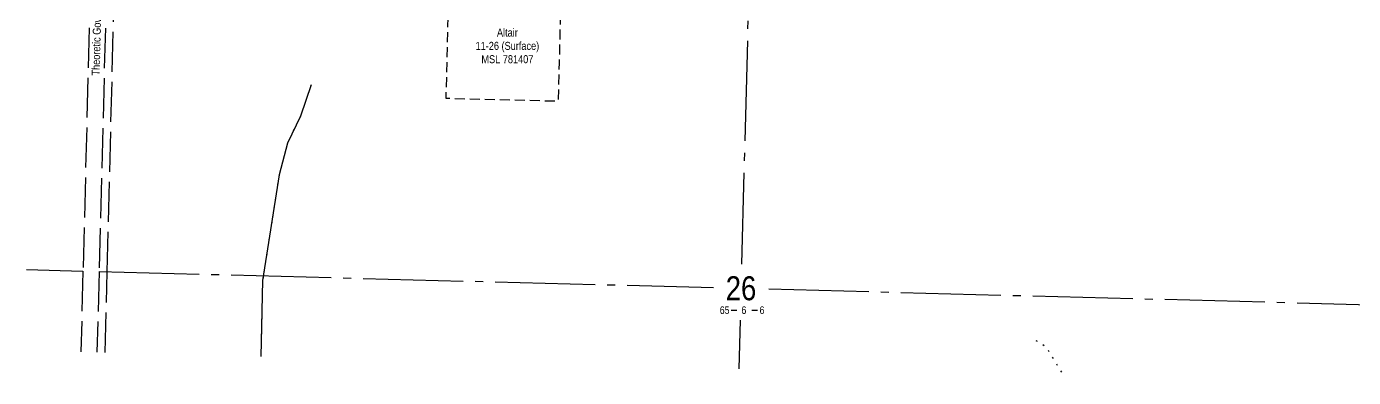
# Model space of a CAD drawing. Extents: x 383425 to 391668, y 6055101 to 6059545.
# Drawn here: x 383425 to 385082, y 6057702 to 6058141 of the extents above; entities that cross this region are included whole.
import ezdxf
from ezdxf.enums import TextEntityAlignment as Align

# ---------------------------------------------------------------- set-up
doc = ezdxf.new("R2010")
doc.units = 0
doc.header["$LTSCALE"] = 5
for name, pattern in [('foc-ACCESSROAD', [3.75, 2.5, -1.25]), ('foc-QUARTERLINE', [33, 25, -3, 2, -3]), ('foc-UNSURVEYED', [12.5, 10, -2.5]), ('foc-WHEELTRACKS', [2, 0.4, -1.6])]:
    doc.linetypes.add(name, pattern=pattern)
for name, color, linetype in [('10', 1, 'Continuous'), ('9', 3, 'Continuous'), ('F-WS', 190, 'foc-ACCESSROAD'), ('L-QSEC', 8, 'foc-QUARTERLINE'), ('L-ROAD-T', 7, 'Continuous'), ('L-SECLBL', 7, 'Continuous'), ('L-USEC', 7, 'foc-UNSURVEYED'), ('T-WATER-P3', 160, 'foc-WHEELTRACKS')]:
    doc.layers.add(name, color=color, linetype=linetype)
doc.layers.add('F-WS-T', color=190, linetype='Continuous', lineweight=9)
doc.styles.add('80CG', font='ARIALN.TTF', dxfattribs={"height": 10})
doc.styles.add('80L', font='ARIALN.TTF', dxfattribs={"height": 10})
doc.styles.add('foc-LtypeFont', font='ARIALN.TTF', dxfattribs={"height": 7.35})
doc.styles.add('SIMPLEX', font='ARIALN.TTF')
doc.linetypes.add('foc-TOPO-flowdirection-NOLINE', pattern='A,0,[">",foc-LtypeFont,S=0.3,R=0,X=0,Y=-0.945],-20,[">",foc-LtypeFont,S=0.3,R=0,X=0,Y=-0.945],0', length=20)

# ---------------------------------------------------------------- blocks, each defined once
blk = doc.blocks.new('L-SECLBL')
at = {"layer": '9', "color": 7}
for p, q in [((-5.1, -27.8), (-12.3, -27.8)), ((20.7, -27.8), (13.5, -27.8))]:
    blk.add_line(p, q, dxfattribs=at)
at = {"layer": '10', "color": 2, "style": 'SIMPLEX'}
blk.add_attdef('SEC', text='', height=30, dxfattribs=at).set_placement((0, 0), align=Align.MIDDLE)
at = {"layer": '10', "color": 5, "style": '80L'}
blk.add_attdef('TWP', text='', height=9.5, dxfattribs=at).set_placement((-14.4, -27.4), align=Align.MIDDLE_RIGHT)
blk.add_attdef('RGE', text='', height=9.5, dxfattribs=at).set_placement((3.6, -27.4), align=Align.MIDDLE_CENTER)
blk.add_attdef('MER', text='', height=9.5, dxfattribs=at).set_placement((23.2, -27.4), align=Align.MIDDLE_LEFT)

msp = doc.modelspace()

# ---------------------------------------------------------------- linework, layer by layer
at = {"layer": 'F-WS', "flags": 128}
msp.add_lwpolyline([(384011.562, 6058189.664), (384040.511, 6058188.937), (384092.516, 6058187.631), (384090.226, 6058096.445), (384089.002, 6058047.699), (383949.071, 6058051.213), (383950.294, 6058099.959), (383952.584, 6058191.145), (384011.562, 6058189.664)], close=True, dxfattribs=at)
at = {"layer": 'L-QSEC'}
for p, q in [((384337.92, 6058618.15), (384318.146, 6057843.95)), ((383424.886, 6057837.292), (383495.39, 6057835.45)), ((383515.495, 6057834.923), (384282.894, 6057814.871)), ((384352.127, 6057813.062), (385119.26, 6057793.02)), ((384316.359, 6057774), (384314.802, 6057713.069))]:
    msp.add_line(p, q, dxfattribs=at)
at = {"layer": 'L-USEC'}
for p, q in [((383516.08, 6058639.59), (383495.39, 6057835.45)), ((383536.186, 6058639.073), (383515.496, 6057834.933)), ((383525.55, 6057834.66), (383546.24, 6058638.8)), ((383495.39, 6057835.45), (383492.795, 6057734.604)), ((383515.496, 6057834.933), (383512.901, 6057734.087)), ((383522.955, 6057733.814), (383525.55, 6057834.66))]:
    msp.add_line(p, q, dxfattribs=at)
at = {"layer": 'T-WATER-P3', "flags": 128}
for points in [[(383780.359, 6058068.415), (383767.112, 6058029.151), (383750.67, 6057995.462), (383740.369, 6057955.882), (383719.783, 6057823.638), (383717.505, 6057728.717)], [(384685.802, 6057748.828), (384697.9, 6057741.442), (384721.853, 6057702.405)]]:
    msp.add_lwpolyline(points, dxfattribs=at)
at = {"layer": 'T-WATER-P3', "linetype": 'foc-TOPO-flowdirection-NOLINE', "flags": 128}
msp.add_lwpolyline([(383780.359, 6058068.415), (383767.112, 6058029.151), (383750.67, 6057995.462), (383740.369, 6057955.882), (383719.783, 6057823.638), (383717.505, 6057728.717)], dxfattribs=at)

# ---------------------------------------------------------------- block references
at = {"layer": 'L-SECLBL', "xscale": 0.999619, "yscale": 0.999619, "zscale": 0.999619}
msp.add_blockref('L-SECLBL', (384317.38, 6057813.97), dxfattribs=at).add_auto_attribs({'SEC': '26', 'TWP': '65', 'RGE': '6', 'MER': '6'})

# ---------------------------------------------------------------- texts
at = {"layer": 'F-WS-T', "insert": (384025.533, 6058116.989), "char_height": 9.99619, "width": 78.96486, "attachment_point": 5, "style": '80CG'}
msp.add_mtext('Altair\\P11-26 (Surface)\\PMSL 781407', dxfattribs=at)
at = {"layer": 'L-ROAD-T', "style": '80L'}
msp.add_text('Theoretic Government Road Allowance', height=9.99619, rotation=88.526142, dxfattribs=at).set_placement((383513.75, 6058179.91), align=Align.MIDDLE_CENTER)

doc.saveas('drawing.dxf')
